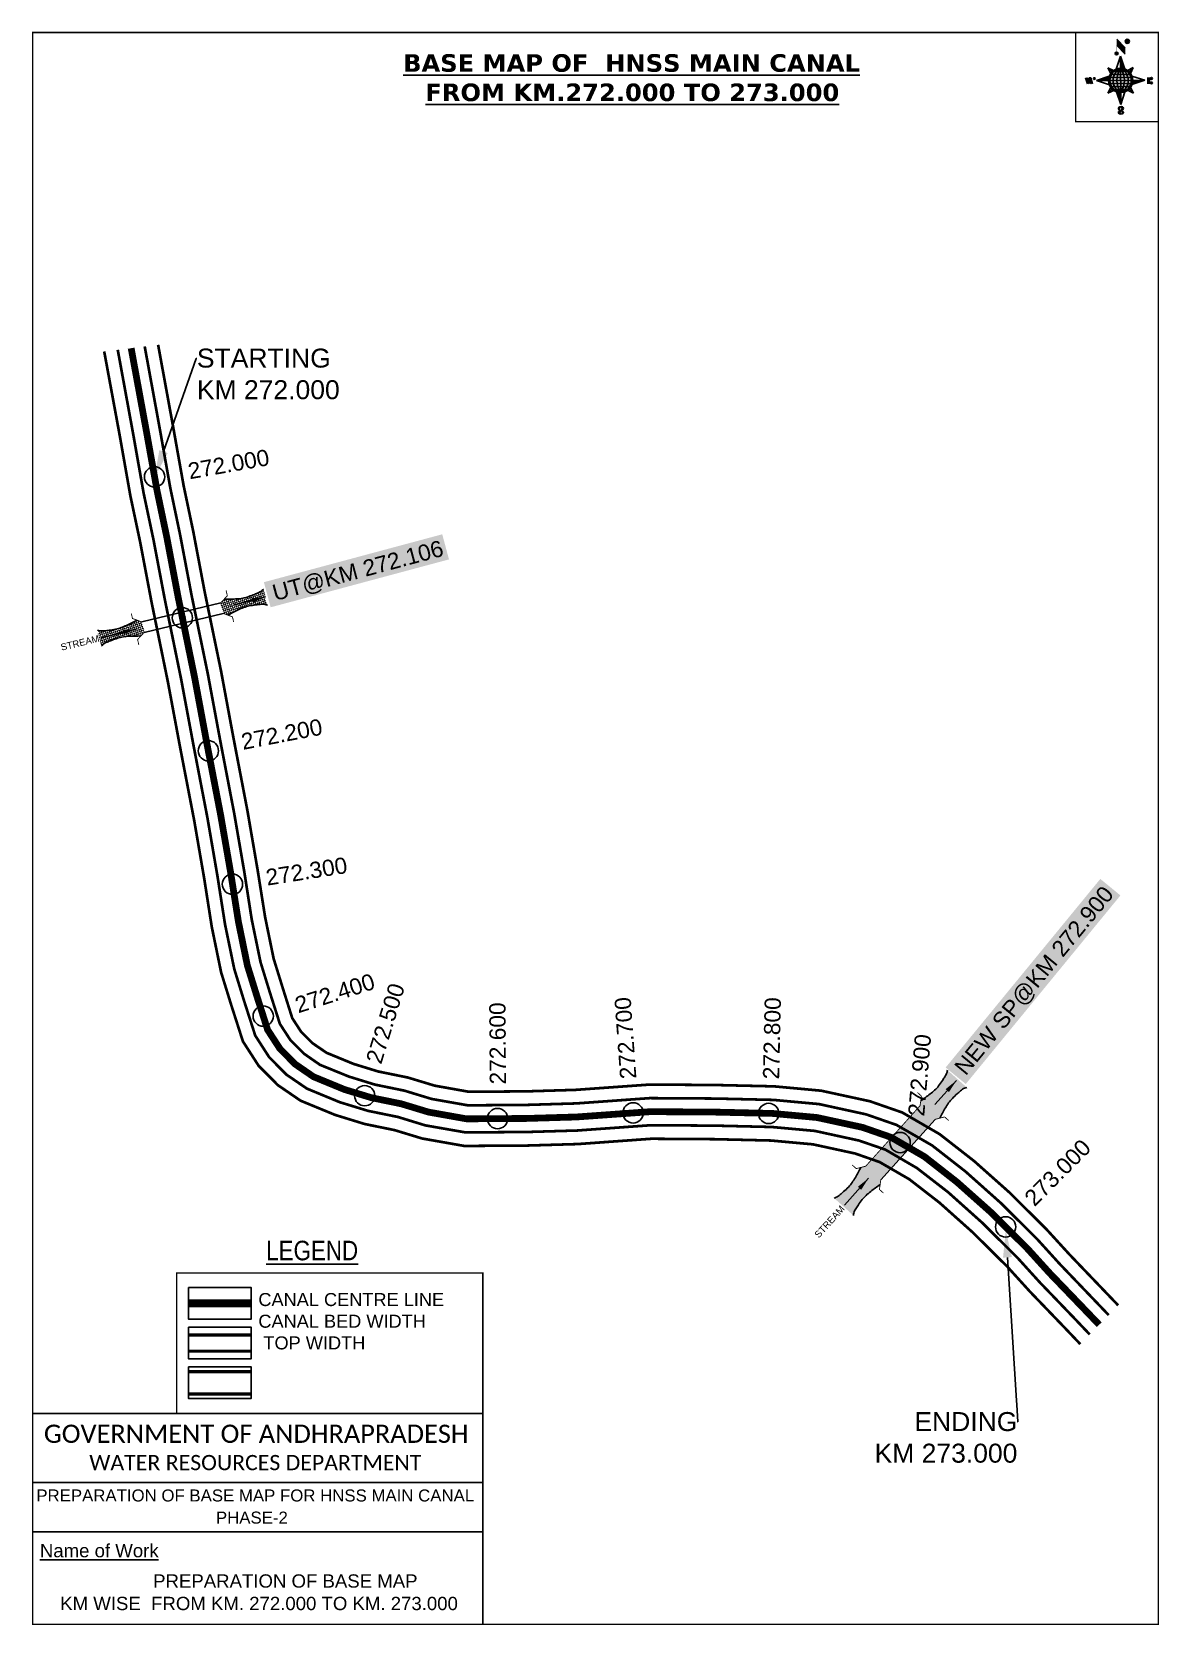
# Model space of a CAD drawing. Header units: inches. Extents: x 764385 to 765217, y 1597139 to 1598315.
import ezdxf
from ezdxf import colors
from ezdxf.entities.mleader import LeaderData, LeaderLine
from ezdxf.enums import TextEntityAlignment as Align
from ezdxf.math import Vec2, Vec3

# ---------------------------------------------------------------- set-up
doc = ezdxf.new("R2010")
doc.units = ezdxf.units.IN
doc.header["$LTSCALE"] = 15
doc.header["$MEASUREMENT"] = 0
doc.header["$PDMODE"] = 32
doc.header["$PDSIZE"] = 15
doc.linetypes.add('HIDDEN2', pattern=[0.1875, 0.125, -0.0625])
for name, color, linetype in [('AQUADUCT', 1, 'Continuous'), ('bord', 1, 'Continuous'), ('CANAL1', 7, 'Continuous'), ('CSMark', 72, 'Continuous'), ('DCBMS', 232, 'Continuous'), ('PAGE', 7, 'Continuous'), ('STRUCTURE', 5, 'Continuous'), ('TEXT', 6, 'Continuous')]:
    doc.layers.add(name, color=color, linetype=linetype)
doc.styles.add('ARIALN', font='ARIALN.TTF')
doc.styles.get("Standard").update_dxf_attribs({"font": 'arial.ttf'})
doc.dimstyles.get("Standard").update_dxf_attribs({"dimtxt": 20, "dimasz": 0.18, "dimexe": 0.18, "dimexo": 0.0625, "dimgap": 0.09, "dimtad": 0, "dimtih": 1, "dimtoh": 1, "dimdec": 4, "dimzin": 0, "dimdsep": 46, "dimtxsty": 'Standard', "dimcen": 0.09, "dimadec": 0, "dimazin": 0, "dimtfac": 1, "dimtdec": 4, "dimtofl": 0, "dimtmove": 0, "dimatfit": 3, "dimfxl": 1, "dimtolj": 1, "dimtzin": 0, "dimarcsym": 0})
pattern_1 = [(267.297113149, (-8720374.938, 50637915.138), (10.5367255337, -0.497431438), [])]
pattern_2 = [(357.297113149, (-8720374.938, 50637915.138), (0.497431438, 10.5367255337), [])]

# ---------------------------------------------------------------- blocks, each defined once
blk = doc.blocks.new('*X26')
at = {"color": 0, "linetype": 'Continuous'}
for p, q in [((6321.6, 240.5), (6322.3, 241.2)), ((6321.6, 240.3), (6322.3, 241)), ((6321.6, 240.1), (6322.3, 240.8)), ((6321.6, 239.9), (6322.4, 240.7)), ((6321.6, 239.8), (6322.4, 240.6)), ((6321.6, 239.6), (6322.5, 240.5)), ((6321.6, 239.4), (6322.5, 240.3)), ((6321.6, 239.2), (6322.6, 240.2)), ((6321.7, 239.1), (6322.6, 240.1)), ((6321.8, 240.8), (6322.4, 241.4)), ((6321.8, 239), (6322.7, 240)), ((6321.8, 239), (6322.8, 239.9)), ((6321.9, 238.9), (6322.9, 239.8)), ((6322, 238.8), (6323, 239.7)), ((6322.1, 241.3), (6322.4, 241.6)), ((6322.1, 238.7), (6323.1, 239.6)), ((6322.2, 238.6), (6323.1, 239.6)), ((6322.3, 238.5), (6323.2, 239.5)), ((6322.4, 238.5), (6323.3, 239.4)), ((6322.5, 238.4), (6323.4, 239.3)), ((6322.7, 238.4), (6323.6, 239.3)), ((6322.8, 238.3), (6323.7, 239.2)), ((6322.9, 238.3), (6323.8, 239.1)), ((6323.1, 238.2), (6323.9, 239.1)), ((6323.2, 238.2), (6324, 239)), ((6323.3, 238.2), (6324.2, 239)), ((6323.5, 238.1), (6324.3, 238.9)), ((6323.7, 238.1), (6324.4, 238.9)), ((6323.8, 238.1), (6324.6, 238.8)), ((6324.1, 238.2), (6324.7, 238.8)), ((6324.3, 238.3), (6324.9, 238.8)), ((6324.6, 238.3), (6325.1, 238.8)), ((6324.8, 238.4), (6325.2, 238.8)), ((6325.1, 238.5), (6325.4, 238.8)), ((6325.4, 238.6), (6325.6, 238.8))]:
    blk.add_line(p, q, dxfattribs=at)
blk = doc.blocks.new('*X25')
at = {"color": 0, "linetype": 'Continuous'}
for p, q in [((6324.4, 240.3), (6324.5, 240.4)), ((6324.6, 240.3), (6324.8, 240.5)), ((6324.7, 240.2), (6325, 240.5)), ((6324.8, 240.2), (6325.2, 240.6)), ((6325, 240.1), (6325.5, 240.6)), ((6325.1, 240.1), (6325.6, 240.6)), ((6325.2, 240), (6325.8, 240.6)), ((6325.3, 240), (6326, 240.6)), ((6325.4, 239.9), (6326.1, 240.6)), ((6325.5, 239.8), (6326.2, 240.5)), ((6325.6, 239.8), (6326.3, 240.5)), ((6325.7, 239.7), (6326.5, 240.4)), ((6325.9, 239.6), (6326.6, 240.3)), ((6326, 239.5), (6326.7, 240.3)), ((6326, 239.4), (6326.8, 240.2)), ((6326.1, 239.3), (6327, 240.2)), ((6326.2, 239.3), (6327.1, 240.1)), ((6326.3, 239.2), (6327.1, 240)), ((6326.4, 239.1), (6327.2, 239.9)), ((6326.5, 239), (6327.3, 239.8)), ((6326.5, 238.9), (6327.4, 239.7)), ((6326.6, 238.8), (6327.5, 239.6)), ((6326.7, 238.7), (6327.5, 239.5)), ((6326.8, 238.6), (6327.6, 239.4)), ((6326.8, 238.5), (6327.7, 239.3)), ((6326.8, 236.5), (6327.4, 237)), ((6326.9, 238.3), (6327.8, 239.2)), ((6326.9, 238.2), (6327.9, 239.1)), ((6326.9, 236.8), (6327.6, 237.4)), ((6327, 238.1), (6327.8, 239)), ((6327, 237.9), (6327.8, 238.8)), ((6327, 237.8), (6327.8, 238.6)), ((6327, 237.6), (6327.8, 238.4)), ((6327, 237.4), (6327.8, 238.2)), ((6327, 237.3), (6327.8, 238)), ((6327, 237.1), (6327.8, 237.9))]:
    blk.add_line(p, q, dxfattribs=at)
blk = doc.blocks.new('H')
at = {"layer": 'bord', "extrusion": (0.000427885, 0.004792, 0.999988)}
h = blk.add_hatch(dxfattribs=at)
h.set_pattern_fill('LINE', color=8, scale=84.387686, angle=-2.7029, style=0)
h.set_pattern_definition(pattern_2)
h.paths.add_polyline_path([(-492, 786, -0.090992), (-448, 775), (-486, 912)])
h = blk.add_hatch(dxfattribs=at)
h.set_pattern_fill('LINE', color=8, scale=84.387686, angle=-92.7029, style=0)
h.set_pattern_definition(pattern_1)
h.paths.add_polyline_path([(-625, 665, -0.090992), (-615, 710), (-751, 671)])
h = blk.add_hatch(dxfattribs=at)
h.set_pattern_fill('LINE', color=8, scale=84.387686, angle=-2.7029, style=0)
h.set_pattern_definition(pattern_2)
h.paths.add_polyline_path([(-504, 533, -0.090992), (-549, 543), (-510, 406)])
h = blk.add_hatch(dxfattribs=at)
h.set_pattern_fill('LINE', color=8, scale=84.387686, angle=-92.7029, style=0)
h.set_pattern_definition(pattern_1)
h.paths.add_polyline_path([(-246, 647), (-372, 653, -0.090992), (-382, 609)])
for p, q in [((-519, 1020, -1217), (-435, 927, -1216)), ((-516, 1087, -1217), (-432, 994, -1217)), ((-538, 774, -1216), (-487, 906, -1216)), ((-487, 906, -1216), (-493, 780, -1216)), ((-487, 906, -1216), (-448, 769, -1216)), ((-865, 701, -1215), (-847, 638, -1215)), ((-847, 700, -1215), (-829, 637, -1215)), ((-829, 699, -1215), (-811, 636, -1215)), ((-829, 699, -1215), (-811, 698, -1215)), ((-811, 698, -1215), (-794, 635, -1215)), ((-752, 665, -1215), (-615, 704, -1215)), ((-627, 794, -1216), (-567, 760, -1216)), ((-627, 794, -1216), (-584, 747, -1215)), ((-599, 731, -1215), (-627, 794, -1216)), ((-421, 753, -1216), (-359, 781, -1216)), ((-359, 781, -1216), (-405, 739, -1216)), ((-359, 781, -1216), (-392, 721, -1215)), ((-379, 693, -1215), (-246, 641, -1215)), ((-213, 669, -1215), (-217, 601, -1215)), ((-752, 665, -1215), (-625, 659, -1215)), ((-619, 614, -1215), (-752, 665, -1215)), ((-639, 526, -1214), (-606, 585, -1215)), ((-639, 526, -1214), (-593, 568, -1215)), ((-577, 553, -1215), (-639, 526, -1214)), ((-511, 400, -1214), (-549, 537, -1214)), ((-460, 533, -1215), (-511, 400, -1214)), ((-505, 527, -1214), (-511, 400, -1214)), ((-371, 513, -1214), (-431, 546, -1215)), ((-371, 513, -1214), (-414, 560, -1215)), ((-399, 576, -1215), (-371, 513, -1214)), ((-246, 641, -1215), (-383, 603, -1215)), ((-373, 647, -1215), (-246, 641, -1215)), ((-197, 600, -1215), (-194, 668, -1215))]:
    blk.add_line(p, q, dxfattribs=at)
at = {"layer": 'bord', "color": 8, "linetype": 'ByBlock', "extrusion": (0.000427885, 0.004792, 0.999988)}
for p, q in [((-375, 679, -1215), (-620, 691, -1215)), ((-386, 711, -1215), (-605, 722, -1215)), ((-411, 744, -1216), (-578, 752, -1216)), ((-493, 780, -1216), (-505, 527, -1214)), ((-373, 647, -1215), (-625, 659, -1215)), ((-378, 616, -1215), (-623, 628, -1215)), ((-392, 585, -1215), (-611, 595, -1215)), ((-420, 555, -1215), (-587, 562, -1215))]:
    blk.add_line(p, q, dxfattribs=at)
at = {"layer": 'bord', "extrusion": (0.000427885, 0.004792, 0.999988), "elevation": -1212}
for points, const_width in [([(-522, 960), (-516, 1093)], 1.61), ([(-434, 933), (-428, 1066)], 1.61), ([(-870, 707), (-846, 706)], 0.642), ([(-829, 643), (-821, 678)], 0.642), ([(-793, 641), (-782, 694)], 0.642), ([(-223, 676), (-174, 673)], 0.706), ([(-829, 643), (-855, 644)], 0.642), ([(-811, 642), (-784, 641)], 0.642), ([(-177, 605), (-226, 607)], 0.706), ([(-195, 645), (-185, 644)], 0.706)]:
    blk.add_lwpolyline(points, dxfattribs=dict(at, const_width=const_width))
for points, const_width in [([(-414, 1073, 1), (-398, 1058, 1)], 22.3), ([(-530, 950, 1), (-520, 939, 1)], 14.8), ([(-776, 697, 1), (-769, 690, 1)], 8.9), ([(-180, 618, 1), (-173, 611, 1)], 9.79), ([(-178, 667, 1), (-171, 660, 1)], 9.79), ([(-490, 362, 1), (-498, 369, 1)], 11.1), ([(-525, 322, 1), (-533, 329, 1)], 11.1)]:
    blk.add_lwpolyline(points, format="xyb", close=True, dxfattribs=dict(at, const_width=const_width))
for points in [[(-537, 317), (-531, 310), (-520, 307), (-505, 307), (-494, 310), (-486, 318), (-487, 326), (-491, 333), (-494, 336), (-503, 341), (-522, 347), (-530, 352), (-534, 355), (-537, 363), (-537, 373), (-530, 381), (-520, 384), (-504, 384), (-493, 380), (-487, 373)], [(-522, 348), (-526, 354), (-528, 361), (-528, 371), (-526, 375), (-521, 381), (-515, 384)], [(-505, 307), (-499, 312), (-497, 319), (-497, 327), (-501, 335), (-509, 343)]]:
    blk.add_lwpolyline(points, dxfattribs=at)
at = {"layer": 'bord', "extrusion": (0.000427885, 0.004792, 0.999988)}
for centre, radius in [((-406, 1065, -1212), 22.3), ((-525, 944, -1212), 14.8), ((-773, 694, -1212), 8.9), ((-498, 659, -1212), 127), ((-177, 615, -1212), 9.79), ((-174, 663, -1212), 9.79), ((-494, 365, -1212), 11.1), ((-529, 325, -1212), 11.1)]:
    blk.add_circle(centre, radius, dxfattribs=at)
at = {"layer": 'bord', "color": 8, "linetype": 'ByBlock', "extrusion": (0.000427885, 0.004792, 0.999988)}
for centre, radius, start, end in [((-482, 658, -1212), 128, 94.9254, 259.6691), ((-437, 656, -1212), 141, 113.2864, 241.308), ((-316, 651, -1212), 222, 142.5892, 212.0053), ((-560, 662, -1212), 141, 293.2864, 61.308), ((-681, 668, -1212), 222, 322.5892, 32.0053), ((-515, 660, -1212), 128, 274.9254, 79.6691)]:
    blk.add_arc(centre, radius, start, end, dxfattribs=at)
at = {"layer": 'bord', "extrusion": (0.000427885, 0.004792, 0.999988)}
for points in [[(-516, 1093, -1212), (-431, 1000, -1212), (-519, 1026, -1212), (-434, 933, -1212)], [(-864, 707, -1212), (-846, 706, -1212), (-846, 644, -1212), (-829, 643, -1212)], [(-829, 705, -1212), (-811, 704, -1212), (-811, 642, -1212), (-793, 641, -1212)], [(-193, 674, -1212), (-197, 606, -1212), (-213, 675, -1212), (-216, 607, -1212)]]:
    blk.add_solid(points, dxfattribs=at)
at = {"layer": 'bord', "extrusion": (0.000427885, 0.004792, 0.999988), "xscale": 7.977342409717546, "yscale": 7.977342408231451, "zscale": 7.977342408476333, "rotation": 138.0840426661453}
for name, p in [('*X25', (38301, -31929, -1212)), ('*X26', (38314, -31951, -1212))]:
    blk.add_blockref(name, p, dxfattribs=at)
blk = doc.blocks.new('UT')
at = {"layer": 'STRUCTURE'}
h = blk.add_hatch(dxfattribs=at)
h.set_pattern_fill('DASH', color=150, scale=8, angle=-39.6278, style=0)
h.set_pattern_definition([(320.372247933, (-4370.464, -6260.8811), (1.40800153113, 0.132407282), [1, -1])])
h.paths.add_polyline_path([(765163, 1700681.9), (765165.6, 1700680.6), (765167.2, 1700680.3), (765169.1, 1700680), (765172.4, 1700679.6), (765176.4, 1700679.3), (765179.5, 1700679.5), (765183.1, 1700679.9), (765187.7, 1700680.9), (765188.9, 1700681.2), (765193.1, 1700682.2), (765196.1, 1700680.2), (765196.1, 1700672.2), (765193.1, 1700670.2), (765190.5, 1700670.8), (765188.1, 1700671.3), (765185.5, 1700671.8), (765183.6, 1700672.1), (765181, 1700672.5), (765180.3, 1700672.5), (765178.5, 1700672.6), (765176.7, 1700672.6), (765174.6, 1700672.5), (765172.5, 1700672.3), (765170.4, 1700672), (765168.5, 1700671.7), (765166.1, 1700671.2), (765165, 1700670.8), (765163, 1700669.7)])
h.paths.add_polyline_path([(765259.1, 1700682.2), (765256.1, 1700680.2), (765256.1, 1700672.2), (765259.1, 1700670.2), (765261.9, 1700671), (765264.4, 1700671.6), (765266.4, 1700672), (765269.1, 1700672.5), (765272.7, 1700673), (765276.1, 1700673.1), (765278.6, 1700672.9), (765281.2, 1700672.7), (765283.9, 1700672.3), (765286.4, 1700671.9), (765288, 1700671.3), (765289.2, 1700670.6), (765289.1, 1700682.7), (765287.6, 1700681.8), (765285.7, 1700681.2), (765283, 1700680.7), (765281.2, 1700680.4), (765276.7, 1700679.9), (765272.7, 1700679.9), (765268.7, 1700680.3), (765264.8, 1700681), (765261.2, 1700681.7)])
at = {"layer": 'STRUCTURE', "color": 150, "const_width": 0.628}
for points in [[(765190.1, 1700688.2), (765190.1, 1700684.2), (765196.1, 1700680.2), (765256.1, 1700680.2), (765262.1, 1700684.2), (765262.1, 1700688.2)], [(765190.1, 1700664.2), (765190.1, 1700668.2), (765196.1, 1700672.2), (765256.1, 1700672.2), (765262.1, 1700668.2), (765262.1, 1700664.2)]]:
    blk.add_lwpolyline(points, dxfattribs=at)
at = {"layer": 'STRUCTURE', "color": 150}
for points in [[(765196.1, 1700680.2), (765256.1, 1700680.2)], [(765196.1, 1700672.2), (765256.1, 1700672.2)], [(765196.1, 1700672.2), (765256.1, 1700672.2)]]:
    blk.add_lwpolyline(points, dxfattribs=at)
at = {"layer": 'STRUCTURE', "color": 0}
blk.add_circle((765226.1, 1700676.2), 1.89, dxfattribs=at)
at = {"layer": 'STRUCTURE', "color": 150}
for points in [[(765163, 1700681.9), (765164.4, 1700681.1), (765167.9, 1700680.2), (765171.2, 1700679.8), (765176.1, 1700679.4), (765184.7, 1700680.3), (765193.1, 1700682.2)], [(765289.1, 1700682.7), (765287.8, 1700681.9), (765284.3, 1700680.9), (765280.9, 1700680.4), (765276.1, 1700679.8), (765267.4, 1700680.5), (765259.1, 1700682.2)], [(765163, 1700669.7), (765164.3, 1700670.6), (765167.8, 1700671.6), (765171.2, 1700672.1), (765176, 1700672.6), (765184.7, 1700672), (765193.1, 1700670.2)], [(765289.2, 1700670.6), (765287.8, 1700671.4), (765284.2, 1700672.3), (765280.9, 1700672.7), (765276.1, 1700673.1), (765267.4, 1700672.2), (765259.1, 1700670.2)]]:
    blk.add_spline(points, degree=3, dxfattribs=at)
at = {"layer": 'STRUCTURE', "color": 0}
blk.add_text('STREAM', height=5, dxfattribs=at).set_placement((765148.2, 1700675.8), align=Align.MIDDLE_CENTER)
for points in [[(765190.9, 1700676), (765164.2, 1700675.8)], [(765289.3, 1700676.7), (765265.4, 1700676.4)]]:
    blk.add_leader(points, dimstyle='Standard', override={"dimasz": 10, "dimgap": 0.09, "dimtad": 0}, dxfattribs=at)
blk = doc.blocks.new('SP')
at = {"layer": 'STRUCTURE'}
h = blk.add_hatch(dxfattribs=at)
h.set_pattern_fill('DASH', color=256, scale=8, style=0)
edge = h.paths.add_edge_path()
edge.add_spline(control_points=[(769825.7, 1706742.1), (769825.3, 1706741.8), (769823.8, 1706740.8), (769820.9, 1706740.3), (769817, 1706739.7), (769811.4, 1706738.9), (769804, 1706739.7), (769798.4, 1706741), (769795.6, 1706741.6)], knot_values=[0, 0, 0, 0, 1.613557, 5.24513, 8.624976, 13.470124, 22.190216, 30.746377, 30.746377, 30.746377, 30.746377], degree=3, periodic=0)
edge.add_line((769795.6, 1706741.6), (769792.6, 1706739.6))
edge.add_line((769792.6, 1706739.6), (769732.6, 1706739.6))
edge.add_line((769732.6, 1706739.6), (769729.6, 1706741.6))
edge.add_spline(control_points=[(769729.6, 1706741.6), (769726.9, 1706740.9), (769721.3, 1706739.5), (769713.9, 1706738.5), (769708.3, 1706739.1), (769704.4, 1706739.6), (769701.5, 1706740), (769700, 1706741), (769699.5, 1706741.3)], knot_values=[0, 0, 0, 0, 8.556161, 17.276253, 22.121402, 25.501247, 29.13282, 30.746377, 30.746377, 30.746377, 30.746377], degree=3, periodic=0)
edge.add_line((769699.5, 1706741.3), (769699.5, 1706722.1))
edge.add_spline(control_points=[(769699.5, 1706722.1), (769700, 1706722.4), (769701.4, 1706723.4), (769704.3, 1706724), (769708.2, 1706724.5), (769713.8, 1706725.3), (769721.2, 1706724.5), (769726.8, 1706723.3), (769729.6, 1706722.6)], knot_values=[0, 0, 0, 0, 1.613557, 5.24513, 8.624976, 13.470124, 22.190216, 30.746377, 30.746377, 30.746377, 30.746377], degree=3, periodic=0)
edge.add_line((769729.6, 1706722.6), (769732.6, 1706724.6))
edge.add_line((769732.6, 1706724.6), (769792.6, 1706724.6))
edge.add_line((769792.6, 1706724.6), (769795.6, 1706722.6))
edge.add_spline(control_points=[(769795.6, 1706722.6), (769798.4, 1706723.3), (769803.9, 1706724.8), (769811.3, 1706725.8), (769817, 1706725.1), (769820.9, 1706724.7), (769823.8, 1706724.2), (769825.2, 1706723.3), (769825.7, 1706723)], knot_values=[0, 0, 0, 0, 8.556161, 17.276253, 22.121402, 25.501247, 29.13282, 30.746377, 30.746377, 30.746377, 30.746377], degree=3, periodic=0)
edge.add_line((769825.7, 1706723), (769825.7, 1706742.1))
h.paths.add_polyline_path([(769764.2, 1706732.1, -1), (769761.1, 1706732.1, -1)], flags=0)
h.paths.add_polyline_path([(769761.1, 1706732.1, 1), (769764.2, 1706732.1, 1)], flags=16)
at = {"layer": 'STRUCTURE', "const_width": 0.628}
for points in [[(769726.6, 1706747.6), (769726.6, 1706743.6), (769732.6, 1706739.6), (769792.6, 1706739.6), (769798.6, 1706743.6), (769798.6, 1706747.6)], [(769726.6, 1706716.6), (769726.6, 1706720.6), (769732.6, 1706724.6), (769792.6, 1706724.6), (769798.6, 1706720.6), (769798.6, 1706716.6)]]:
    blk.add_lwpolyline(points, dxfattribs=at)
at = {"layer": 'STRUCTURE', "color": 3}
blk.add_lwpolyline([(769732.6, 1706724.6), (769792.6, 1706724.6)], dxfattribs=at)
blk.add_lwpolyline([(769732.6, 1706724.6), (769792.6, 1706724.6)], dxfattribs=at)
at = {"layer": 'STRUCTURE', "color": 0}
blk.add_circle((769762.6, 1706732.1), 1.55, dxfattribs=at)
at = {"layer": 'STRUCTURE'}
for points in [[(769699.5, 1706741.3), (769700.9, 1706740.5), (769704.4, 1706739.6), (769707.8, 1706739.2), (769712.6, 1706738.8), (769721.3, 1706739.7), (769729.6, 1706741.6)], [(769825.7, 1706742.1), (769824.3, 1706741.3), (769820.8, 1706740.3), (769817.5, 1706739.8), (769812.7, 1706739.2), (769804, 1706739.9), (769795.6, 1706741.6)], [(769699.5, 1706722.1), (769700.9, 1706723), (769704.4, 1706724), (769707.7, 1706724.5), (769712.5, 1706725), (769721.2, 1706724.4), (769729.6, 1706722.6)], [(769825.7, 1706723), (769824.3, 1706723.8), (769820.8, 1706724.7), (769817.4, 1706725.1), (769812.6, 1706725.5), (769803.9, 1706724.6), (769795.6, 1706722.6)]]:
    blk.add_spline(points, degree=3, dxfattribs=at)
at = {"layer": 'STRUCTURE', "color": 0}
blk.add_text('STREAM', height=5, dxfattribs=at).set_placement((769684.3, 1706732.1), align=Align.MIDDLE_CENTER)
for points in [[(769727.4, 1706732.1), (769700.8, 1706732.1)], [(769824.4, 1706732.1), (769800.5, 1706732.1)]]:
    blk.add_leader(points, dimstyle='Standard', override={"dimasz": 10, "dimgap": 0.09, "dimtad": 0}, dxfattribs=at)

msp = doc.modelspace()

# ---------------------------------------------------------------- linework, layer by layer
at = {"layer": 'CANAL1', "color": 200, "const_width": 2}
for points in [[(764437.9, 1598079.4), (764449.5, 1598016.6), (764457.2, 1597972.9), (764464.5, 1597938.4), (764472.9, 1597894.1), (764484.9, 1597835.5), (764493.8, 1597787.8), (764504.3, 1597733.3), (764511.7, 1597690.4), (764517.3, 1597654.6), (764524.2, 1597621), (764531.6, 1597597.1), (764540.3, 1597570), (764551.9, 1597552), (764566.1, 1597537.7), (764582.9, 1597526.2), (764608.4, 1597515.7), (764630.2, 1597509), (764652.2, 1597504.5), (764672.6, 1597498.3), (764703.7, 1597492.8), (764750.1, 1597493.1), (764787.7, 1597494.2), (764841.7, 1597498.1), (764888.2, 1597497.8), (764930.1, 1597496.8), (764961, 1597494), (764992.3, 1597487.2), (765010.3, 1597480.9), (765032.2, 1597468.2), (765054.5, 1597450.9), (765079, 1597429), (765104.7, 1597403.5), (765121.3, 1597385.2), (765146.6, 1597358.9), (765158.4, 1597346.5)], [(764477.7, 1598084.3), (764488.8, 1598023.7), (764496.5, 1597980.5), (764503.7, 1597946.2), (764512.1, 1597901.8), (764524.2, 1597843.2), (764533.1, 1597795.2), (764543.6, 1597740.5), (764551.1, 1597696.9), (764556.7, 1597661.7), (764563, 1597631), (764569.8, 1597609.1), (764576.7, 1597587.2), (764583.2, 1597577.2), (764591.8, 1597568.6), (764602, 1597561.6), (764621.9, 1597553.4), (764640.1, 1597547.8), (764662.1, 1597543.3), (764681.9, 1597537.3), (764707.1, 1597532.8), (764749.3, 1597533.1), (764785.7, 1597534.2), (764840.4, 1597538.1), (764888.8, 1597537.8), (764932.3, 1597536.8), (764967.1, 1597533.6), (765003.1, 1597525.8), (765027, 1597517.5), (765054.6, 1597501.5), (765080.1, 1597481.6), (765106.5, 1597458.1), (765133.6, 1597431.1), (765150.6, 1597412.5), (765175.5, 1597386.5), (765186.4, 1597375.1)]]:
    msp.add_lwpolyline(points, dxfattribs=at)
at = {"layer": 'CANAL1', "color": 5, "const_width": 2}
for points in [[(764447.9, 1598080.6), (764459.3, 1598018.4), (764467, 1597974.8), (764474.3, 1597940.3), (764482.7, 1597896), (764494.7, 1597837.4), (764503.6, 1597789.7), (764514.1, 1597735.1), (764521.5, 1597692.1), (764527.1, 1597656.4), (764533.9, 1597623.5), (764541.1, 1597600.1), (764549.4, 1597574.3), (764559.7, 1597558.3), (764572.5, 1597545.4), (764587.6, 1597535.1), (764611.8, 1597525.1), (764632.7, 1597518.7), (764654.7, 1597514.2), (764674.9, 1597508), (764704.6, 1597502.8), (764749.9, 1597503.1), (764787.2, 1597504.2), (764841.4, 1597508.1), (764888.4, 1597507.8), (764930.6, 1597506.8), (764962.5, 1597503.9), (764995, 1597496.8), (765014.5, 1597490.1), (765037.8, 1597476.5), (765060.9, 1597458.6), (765085.9, 1597436.2), (765111.9, 1597410.4), (765128.6, 1597392), (765153.8, 1597365.8), (765165.4, 1597353.6)], [(764467.8, 1598083.1), (764479, 1598021.9), (764486.7, 1597978.6), (764493.9, 1597944.2), (764502.3, 1597899.9), (764514.4, 1597841.3), (764523.3, 1597793.4), (764533.8, 1597738.7), (764541.3, 1597695.3), (764546.8, 1597660), (764553.3, 1597628.5), (764560.2, 1597606.1), (764567.6, 1597582.9), (764575.4, 1597570.9), (764585.4, 1597560.9), (764597.2, 1597552.7), (764618.6, 1597544), (764637.7, 1597538.1), (764659.6, 1597533.6), (764679.6, 1597527.5), (764706.3, 1597522.8), (764749.5, 1597523.1), (764786.2, 1597524.2), (764840.7, 1597528.1), (764888.7, 1597527.8), (764931.8, 1597526.8), (764965.6, 1597523.7), (765000.4, 1597516.1), (765022.8, 1597508.3), (765049, 1597493.2), (765073.7, 1597473.9), (765099.6, 1597450.8), (765126.4, 1597424.2), (765143.2, 1597405.7), (765168.2, 1597379.6), (765179.4, 1597367.9)]]:
    msp.add_lwpolyline(points, dxfattribs=at)
at = {"layer": 'CANAL1', "color": 1, "linetype": 'HIDDEN2', "ltscale": 8, "const_width": 5}
msp.add_lwpolyline([(764457.8, 1598081.8), (764469.1, 1598020.2), (764475.1, 1597986.8), (764476.9, 1597976.7), (764484.1, 1597942.3), (764492.5, 1597897.9), (764495.6, 1597882.8), (764504.5, 1597839.4), (764513.4, 1597791.5), (764523.9, 1597736.9), (764531.4, 1597693.7), (764537, 1597658.2), (764543.6, 1597626), (764550.7, 1597603.1), (764558.5, 1597578.6), (764567.6, 1597564.6), (764579, 1597553.1), (764592.4, 1597543.9), (764615.2, 1597534.5), (764635.2, 1597528.4), (764657.2, 1597523.9), (764677.3, 1597517.8), (764705.4, 1597512.8), (764749.7, 1597513.1), (764786.7, 1597514.2), (764841.1, 1597518.1), (764888.5, 1597517.8), (764931.2, 1597516.8), (764964, 1597513.8), (764997.7, 1597506.5), (765018.7, 1597499.2), (765043.4, 1597484.9), (765067.3, 1597466.2), (765092.8, 1597443.5), (765119.1, 1597417.3), (765135.9, 1597398.8), (765161, 1597372.7), (765172.4, 1597360.8)], dxfattribs=at)
at = {"layer": 'CANAL1', "color": 1, "linetype": 'HIDDEN2', "ltscale": 100, "const_width": 6, "elevation": -0.4}
msp.add_lwpolyline([(764546.3, 1597376.6), (764500.2, 1597376.6)], dxfattribs=at)
at = {"layer": 'CANAL1', "color": 5, "const_width": 2.4, "elevation": -0.4}
for points in [[(764546.3, 1597353.3), (764500.2, 1597353.3)], [(764546.3, 1597341.3), (764500.2, 1597341.3)]]:
    msp.add_lwpolyline(points, dxfattribs=at)
at = {"layer": 'CANAL1', "color": 200, "const_width": 2.4, "elevation": -0.4}
for points in [[(764546.3, 1597326.1), (764500.2, 1597326.1)], [(764546.3, 1597309.6), (764500.2, 1597309.6)]]:
    msp.add_lwpolyline(points, dxfattribs=at)
at = {"layer": 'CSMark', "color": 3}
for p in [(764475.1, 1597986.8), (764495.6, 1597882.8), (764514.8, 1597784.6), (764532.6, 1597686), (764555.3, 1597588.7), (764630.2, 1597529.9), (764828.3, 1597517.2), (764928.4, 1597516.8), (764728.3, 1597513), (765025.4, 1597495.3), (765103.3, 1597433)]:
    msp.add_point(p, dxfattribs=at)
at = {"layer": 'PAGE', "const_width": 1}
msp.add_lwpolyline([(765216.1, 1597139.6), (765216.1, 1598314.9), (764385.1, 1598314.9), (764385.1, 1597139.6), (765216.1, 1597139.6)], dxfattribs=at)
at = {"layer": 'PAGE'}
for points, const_width in [([(765216.1, 1598314.9), (765155, 1598314.9), (765155, 1598249.1), (765216.1, 1598249.1)], 1), ([(764491.4, 1597399), (764717.3, 1597399), (764717.3, 1597295.2), (764491.4, 1597295.2)], 1.2), ([(764385.1, 1597295.2), (764717.3, 1597295.2), (764717.3, 1597139.6), (764385.1, 1597139.6)], 1.2)]:
    msp.add_lwpolyline(points, close=True, dxfattribs=dict(at, const_width=const_width))
at = {"layer": 'PAGE', "elevation": -0.4}
for points in [[(764500.2, 1597388.4), (764546.3, 1597388.4), (764546.3, 1597364.9), (764500.2, 1597364.9)], [(764500.2, 1597359.1), (764546.3, 1597359.1), (764546.3, 1597335.6), (764500.2, 1597335.6)], [(764500.2, 1597329.8), (764546.3, 1597329.8), (764546.3, 1597306.3), (764500.2, 1597306.3)]]:
    msp.add_lwpolyline(points, close=True, dxfattribs=at)
at = {"layer": 'PAGE'}
for points in [[(764385.1, 1597244.3), (764717.3, 1597244.3)], [(764385.1, 1597207.9), (764717.3, 1597207.9)]]:
    msp.add_lwpolyline(points, dxfattribs=at)

# ---------------------------------------------------------------- block references
at = {"layer": 'AQUADUCT', "color": 1, "xscale": 0.0703495379661093, "yscale": 0.07034953800030053, "zscale": 0.07034953795990817, "rotation": 3.078330607406165}
msp.add_blockref('H', (765225.7, 1598235.5, 85.4), dxfattribs=at)
at = {"layer": 'STRUCTURE', "color": 0}
for name, p, rotation in [('UT', (417984.7, -234547.4), 13.51741334005689), ('SP', (1519987.7, -115835.3), 48.05632404377257)]:
    msp.add_blockref(name, p, dxfattribs=dict(at, rotation=rotation))

# ---------------------------------------------------------------- texts
at = {"layer": 'CSMark', "color": 1}
for s, rotation, p in [('272.000', 10.0663, (764499.9, 1597990.9)), ('272.200', 10.8954, (764539.2, 1597791.1)), ('272.300', 8.9734, (764557.3, 1597690.9)), ('272.400', 17.7473, (764579.3, 1597596.4)), ('272.500', 73.0368, (764636.6, 1597554.3)), ('272.600', 90.3632, (764728.5, 1597538.2)), ('272.700', 94.0977, (764824.8, 1597542.2)), ('272.800', 88.6672, (764930.1, 1597542)), ('272.900', 85.0654, (765037.2, 1597514.9)), ('273.000', 45.1531, (765120.3, 1597451.7))]:
    msp.add_text(s, height=12, rotation=rotation, dxfattribs=at).set_placement(p, align=Align.MIDDLE_LEFT)
at = {"layer": 'PAGE', "extrusion": (0.000201441, 0.004807, 0.999988), "style": 'ARIALN'}
msp.add_text('%%ULEGEND', height=14.4, rotation=359.9999, dxfattribs=at).set_placement((764591.4, 1597396.4, 7832.5), align=Align.MIDDLE)
at = {"layer": 'PAGE', "extrusion": (0.000201441, 0.004807, 0.999988)}
for s, height, p in [('PREPARATION OF BASE MAP FOR HNSS MAIN CANAL', 8.878, (764387.8, 1597211.1, 7831.6)), ('%%UName of Work', 9.822, (764390.4, 1597169.9, 7830.2))]:
    msp.add_text(s, height=height, rotation=359.9999, dxfattribs=at).set_placement(p)
for s, height, p in [('PHASE-2', 8.88, (764546.9, 1597199.2, 7831.5)), ('PREPARATION OF BASE MAP', 9.822, (764571.6, 1597152.4, 7830.3)), ('KM WISE  FROM KM. 272.000 TO KM. 273.000', 9.822, (764552.2, 1597135.8, 7830.3))]:
    msp.add_text(s, height=height, rotation=359.9999, dxfattribs=at).set_placement(p, align=Align.MIDDLE_CENTER)
at = {"layer": 'PAGE', "extrusion": (0.000201441, 0.004807, 0.999988), "attachment_point": 1, "text_direction": (1, -1e-06, -0.000201)}
for s, insert, char_height, width in [('CANAL CENTRE LINE CANAL BED WIDTH {\\H2.3717x; }\\P TOP WIDTH{\\H1.9152x; }', (764551.7, 1597384.2, -0.4), 9.6, 168.926), ('\\pi3.5885;{\\fCalibri|b0|i0|c0|p34;\\H1.3333x;GOVERNMENT OF ANDHRAPRADESH\\P\\pi37.073;\\H0.83998x;WATER RESOURCES DEPARTMENT}', (764389.8, 1597287, -1.3), 10.059, 321.276)]:
    msp.add_mtext(s, dxfattribs=dict(at, insert=insert, char_height=char_height, width=width))
at = {"layer": 'STRUCTURE', "color": 5, "char_height": 12, "attachment_point": 1, "bg_fill": 1, "box_fill_scale": 1.3, "bg_fill_color": 7, "bg_fill_true_color": 16777215, "bg_fill_transparency": 4390977}
for s, insert, width, rotation in [('\\pi0.71894;UT@KM 272.106', (764560.2, 1597906.5), 129.116, 15.0364), ('\\pi0.69847;NEW SP@KM 272.900', (765064.1, 1597551.2), 172.868, 50.6523)]:
    msp.add_mtext(s, dxfattribs=dict(at, insert=insert, width=width, rotation=rotation))
at = {"layer": 'TEXT', "color": 1, "insert": (764636.8, 1598298.9), "char_height": 13, "width": 379.826, "attachment_point": 1}
msp.add_mtext('\\pi21.755;{\\fVerdana|b1|i0|c0|p34;\\LBASE MAP OF  HNSS MAIN CANAL \\P\\pi38.16;FROM KM.272.000 TO 273.000}', dxfattribs=at)

# ---------------------------------------------------------------- leaders
at = {"layer": 'DCBMS', "color": 5}
ml = msp.add_multileader_mtext('Standard', dxfattribs=at)
ml.set_content('STARTING\\PKM 272.000', color=5)
ml.set_leader_properties()
ml.build(insert=Vec2(0, 0))
ml.multileader.update_dxf_attribs({"dogleg_length": 0.36, "arrow_head_size": 20})
ctx = ml.context
ctx.base_point, ctx.char_height, ctx.arrow_head_size, ctx.landing_gap_size, ctx.plane_origin = Vec3(764506.2, 1598074.3), 14, 20, 0.09, Vec3(764677.1, 1598147.1)
notes = []
notes.append((ctx, [(1, (1, 1, 0), (764505.8, 1598074.3), (1, 0), 0.36, [(0, [(764475.1, 1597986.6)], 0, [])])]))
ctx.mtext.insert, ctx.mtext.flow_direction = Vec3(764506.3, 1598081.5), 5
for ctx, leaders in notes:
    for number, flags, end, landing, length, lines in leaders:
        leader = LeaderData()
        leader.index, (leader.has_last_leader_line, leader.has_dogleg_vector, leader.attachment_direction) = number, flags
        leader.last_leader_point, leader.dogleg_vector, leader.dogleg_length = Vec3(end), Vec3(landing), length
        for number, points, colour, breaks in lines:
            line = LeaderLine()
            line.index, line.vertices, line.color, line.breaks = number, Vec3.list(points), colors.encode_raw_color(colour), breaks
            leader.lines.append(line)
        ctx.leaders.append(leader)

# ---------------------------------------------------------------- next in the draw order: leaders
ml = msp.add_multileader_mtext('Standard', dxfattribs=at)
ml.set_content('ENDING \\PKM 273.000', color=5)
ml.set_leader_properties()
ml.build(insert=Vec2(0, 0))
ml.multileader.update_dxf_attribs({"dogleg_length": 0.36, "arrow_head_size": 20})
ctx = ml.context
ctx.base_point, ctx.char_height, ctx.arrow_head_size, ctx.landing_gap_size, ctx.plane_origin = Vec3(765008.8, 1597289.2), 14, 20, 0.09, Vec3(765152.5, 1597501.5)
ctx.text_align_type = 2
notes = []
notes.append((ctx, [(0, (1, 1, 0), (765112.4, 1597289.2), (-1, 0), 0.36, [(0, [(765103.4, 1597430.5)], 0, [])])]))
ctx.mtext.insert, ctx.mtext.width, ctx.mtext.alignment, ctx.mtext.flow_direction = Vec3(765112, 1597296.3), 109.049, 3, 5
ctx.mtext.has_bg_fill, ctx.mtext.bg_color, ctx.mtext.bg_scale_factor, ctx.mtext.bg_transparency, ctx.mtext.use_window_bg_color = 1, -1027028792, 1.5, 0, 1
for ctx, leaders in notes:
    for number, flags, end, landing, length, lines in leaders:
        leader = LeaderData()
        leader.index, (leader.has_last_leader_line, leader.has_dogleg_vector, leader.attachment_direction) = number, flags
        leader.last_leader_point, leader.dogleg_vector, leader.dogleg_length = Vec3(end), Vec3(landing), length
        for number, points, colour, breaks in lines:
            line = LeaderLine()
            line.index, line.vertices, line.color, line.breaks = number, Vec3.list(points), colors.encode_raw_color(colour), breaks
            leader.lines.append(line)
        ctx.leaders.append(leader)

doc.saveas('drawing.dxf')
